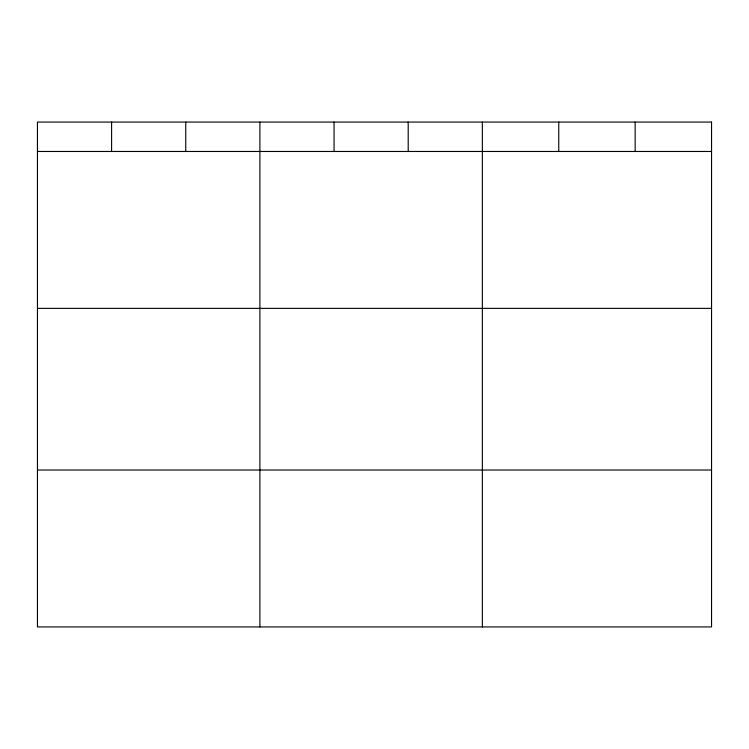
<?xml version="1.0" encoding="UTF-8"?>
<svg xmlns="http://www.w3.org/2000/svg" width="749" height="749" viewBox="0 0 749 749"><rect width="100%" height="100%" fill="white"/><g stroke="black" fill="none" stroke-linecap="round" stroke-linejoin="round"><path stroke-width="1.12" d="M37.45 151.467L711.55 151.467M37.45 308.373L711.55 308.373M37.45 470.026L711.55 470.026M635.152 122.068L635.152 151.467M558.754 122.068L558.754 151.467M482.356 122.068L482.356 626.932M408.205 122.068L408.205 151.467M334.054 122.068L334.054 151.467M259.903 122.068L259.903 626.932M185.752 122.068L185.752 151.467M111.601 122.068L111.601 151.467M711.55 122.068L37.45 122.068L37.45 626.932L711.55 626.932L711.55 122.068"/></g></svg>
